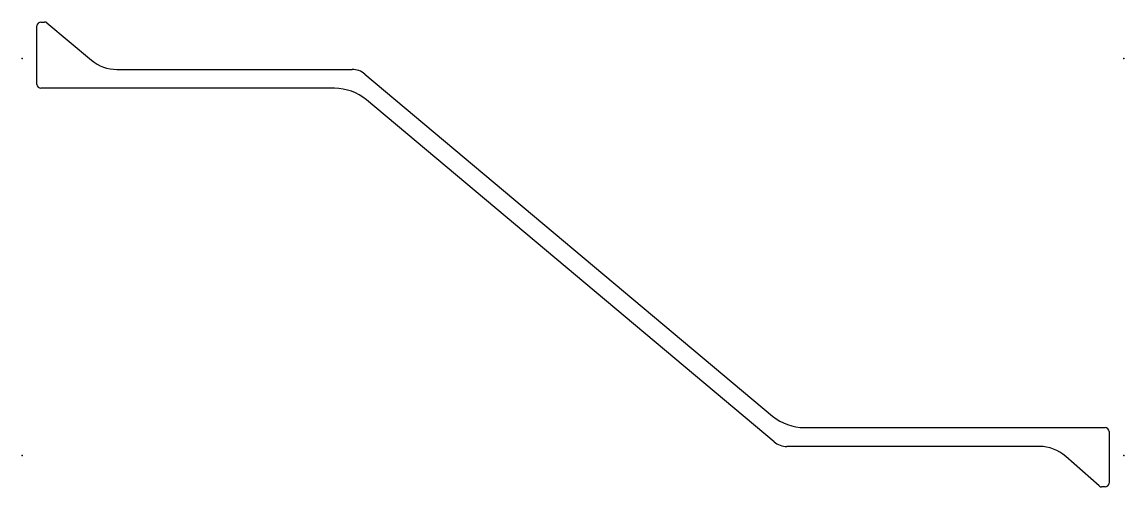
# Model space of a CAD drawing. Extents: x 0 to 555, y -216 to 18.
import ezdxf

# ---------------------------------------------------------------- set-up
doc = ezdxf.new("R2010")
doc.units = 0
doc.header["$MEASUREMENT"] = 0
doc.layers.get('0').update_dxf_attribs({"color": 5, "linetype": 'CONTINUOUS'})

msp = doc.modelspace()

# ---------------------------------------------------------------- linework, layer by layer
at = {"linetype": 'Continuous'}
for p, q in [((9.5, 18.43), (11.27279, 18.43)), ((12.55738, 17.96291), (34.94622, -0.79912)), ((7.5, -12.97), (7.5, 16.43)), ((47.79215, -5.47), (166.28027, -5.47)), ((172.70818, -7.80958), (378.05954, -180.12105)), ((157.3707, -14.97), (9.5, -14.97)), ((378.79181, -193.13042), (173.44044, -20.81894)), ((394.1293, -185.97), (545.5, -185.97)), ((547.5, -187.97), (547.5, -213.87)), ((512.40839, -195.47), (385.21973, -195.47)), ((542.43207, -215.36626), (525.6795, -200.50746)), ((545.5, -215.87), (543.75916, -215.87))]:
    msp.add_line(p, q, dxfattribs=at)
for centre, radius, start, end in [((9.5, 16.43), 2, 90, 180), ((11.27279, 16.43), 2, 50.03669, 90), ((47.79215, 14.53), 20, 230.03671, 270), ((166.28027, -15.47), 10, 49.9998, 90), ((9.5, -12.97), 2, 180, 270), ((157.3707, -39.97), 25, 49.99982, 90), ((394.1293, -160.97), 25, 229.99978, 270), ((545.5, -187.97), 2, 0, 90), ((385.21973, -185.47), 10, 229.99971, 270), ((512.40839, -215.47), 20, 48.42838, 90), ((543.75916, -213.87), 2, 228.42905, 270), ((545.5, -213.87), 2, 270, 0)]:
    msp.add_arc(centre, radius, start, end, dxfattribs=at)
for p in [(0, 0), (555, 0), (0, -200), (555, -200)]:
    msp.add_point(p, dxfattribs=at)

doc.saveas('drawing.dxf')
